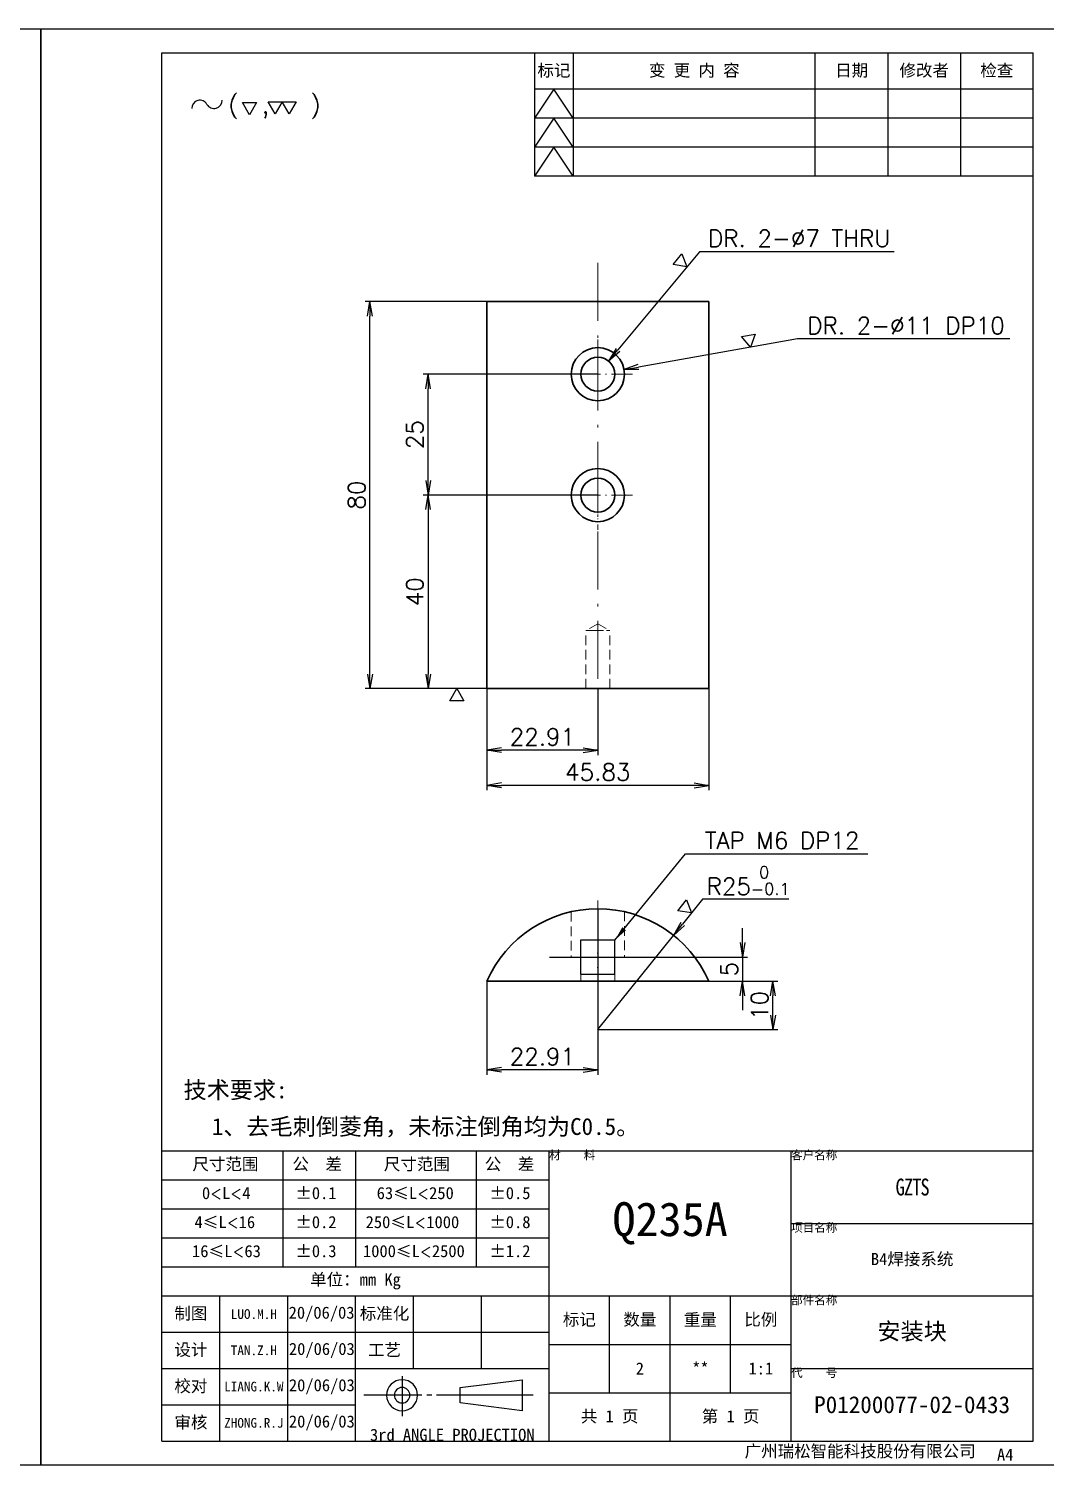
# Model space of a CAD drawing. Header units: millimetres. Extents: x -73083 to 81340, y -6859 to 6812.
# Drawn here: x 79967.4 to 80177.4, y -6859.1 to -6562.1 of the extents above; entities that cross this region are included whole.
import ezdxf

# ---------------------------------------------------------------- set-up
doc = ezdxf.new("R2010")
doc.units = ezdxf.units.MM
for name, pattern in [('ACISOWELD', [3, 2, -1]), ('AM_ISO02W050', [7.5, 6, -1.5]), ('AM_ISO08W050', [18, 12, -1.5, 3, -1.5]), ('CENTER-HOKUTO', [23, 20, -1, 1, -1]), ('DASHDOT', [18.5, 12, -3, 0.5, -3])]:
    doc.linetypes.add(name, pattern=pattern)
doc.layers.add('A3', color=7, linetype='Continuous', plot=False)
for name, color, linetype in [('A4', 7, 'Continuous'), ('title_frame', 7, 'Continuous'), ('word_dim', 253, 'Continuous')]:
    doc.layers.add(name, color=color, linetype=linetype)
for name, color, linetype, lineweight in [('AM_7', 2, 'AM_ISO08W050', 25), ('AM_HID', 1, 'AM_ISO02W050', 25), ('SOLID LINE', 7, 'Continuous', 30)]:
    doc.layers.add(name, color=color, linetype=linetype, lineweight=lineweight)
doc.styles.get("Standard").update_dxf_attribs({"font": 'romans.shx', "bigfont": 'bigfont.shx'})
doc.dimstyles.new('1-1', dxfattribs={"dimtxt": 3.5, "dimasz": 3, "dimexe": 1, "dimexo": 0, "dimgap": 1, "dimtad": 3, "dimdsep": 46, "dimtxsty": 'Standard', "dimblk1": 'OPEN', "dimblk2": 'OPEN', "dimsah": 1, "dimcen": 0, "dimclrd": 256, "dimclre": 256, "dimclrt": 3, "dimadec": 0, "dimazin": 0, "dimtfac": 1, "dimtmove": 0, "dimatfit": 3, "dimfxl": 0, "dimtolj": 1, "dimtzin": 0, "dimarcsym": 0})
doc.dimstyles.new('1-1$3', dxfattribs={"dimtxt": 3.5, "dimasz": 3, "dimexe": 1, "dimexo": 0, "dimgap": 1, "dimtad": 3, "dimtih": 1, "dimtoh": 1, "dimdsep": 46, "dimtxsty": 'Standard', "dimblk1": 'OPEN', "dimblk2": 'OPEN', "dimsah": 1, "dimcen": 0, "dimclrd": 256, "dimclre": 256, "dimclrt": 3, "dimazin": 2, "dimtfac": 1, "dimtmove": 0, "dimatfit": 3, "dimldrblk": 'OPEN', "dimfxl": 0, "dimtolj": 1, "dimlwd": -1, "dimlwe": -1, "dimarcsym": 0})
doc.dimstyles.new('1-1$4', dxfattribs={"dimtxt": 3.5, "dimasz": 3, "dimexe": 1, "dimexo": 0, "dimgap": 1, "dimtad": 3, "dimtih": 1, "dimtoh": 1, "dimdsep": 46, "dimtxsty": 'Standard', "dimblk1": 'OPEN', "dimblk2": 'OPEN', "dimsah": 1, "dimcen": 0, "dimclrd": 256, "dimclre": 256, "dimclrt": 3, "dimazin": 2, "dimtfac": 1, "dimtmove": 0, "dimatfit": 3, "dimldrblk": 'OPEN', "dimfxl": 0, "dimtolj": 1, "dimlwd": -1, "dimlwe": -1, "dimarcsym": 0})

# ---------------------------------------------------------------- blocks, each defined once
blk = doc.blocks.new('_Open')
at = {"color": 0, "lineweight": -2}
for p, q in [((-1, 0.167), (0, 0)), ((-1, -0.167), (0, 0)), ((0, 0), (-1, 0))]:
    blk.add_line(p, q, dxfattribs=at)
blk = doc.blocks.new('*D2218')
at = {"layer": 'DEFPOINTS', "color": 0, "linetype": 'Continuous', "ltscale": 5}
for p in [(80107.84, -6759.03), (80121.11, -6759.03), (80084.93, -6769.03)]:
    blk.add_point(p, dxfattribs=at)
at = {"layer": 'word_dim', "linetype": 'Continuous', "lineweight": -2, "ltscale": 5}
for p, q in [((80107.84, -6759.03), (80122.11, -6759.03)), ((80121.11, -6766.03), (80121.11, -6762.03)), ((80084.93, -6769.03), (80122.11, -6769.03))]:
    blk.add_line(p, q, dxfattribs=at)
at = {"layer": 'word_dim', "linetype": 'Continuous', "lineweight": -2, "ltscale": 5, "xscale": 3, "yscale": 3, "zscale": 3}
for p, rotation in [((80121.11, -6759.03), 90), ((80121.11, -6769.03), 270)]:
    blk.add_blockref('_Open', p, dxfattribs=dict(at, rotation=rotation))
at = {"layer": 'word_dim', "color": 3, "linetype": 'Continuous', "ltscale": 5, "insert": (80118.36, -6764.03), "char_height": 3.5, "attachment_point": 5, "rotation": 90}
blk.add_mtext('\\A1;10', dxfattribs=at)
blk = doc.blocks.new('*D2219')
at = {"layer": 'DEFPOINTS', "color": 0, "linetype": 'Continuous', "ltscale": 5}
for p in [(80084.93, -6754.03), (80091.29, -6759.03), (80114.83, -6759.03)]:
    blk.add_point(p, dxfattribs=at)
at = {"layer": 'word_dim', "linetype": 'Continuous', "lineweight": -2, "ltscale": 5}
for p, q in [((80114.83, -6751.03), (80114.83, -6748.03)), ((80084.93, -6754.03), (80115.83, -6754.03)), ((80114.83, -6754.03), (80114.83, -6759.03)), ((80091.29, -6759.03), (80115.83, -6759.03)), ((80114.83, -6762.03), (80114.83, -6765.03))]:
    blk.add_line(p, q, dxfattribs=at)
at = {"layer": 'word_dim', "linetype": 'Continuous', "lineweight": -2, "ltscale": 5, "xscale": 3, "yscale": 3, "zscale": 3}
for p, rotation in [((80114.83, -6754.03), 270), ((80114.83, -6759.03), 90)]:
    blk.add_blockref('_Open', p, dxfattribs=dict(at, rotation=rotation))
at = {"layer": 'word_dim', "color": 3, "linetype": 'Continuous', "ltscale": 5, "insert": (80112.08, -6756.53), "char_height": 3.5, "attachment_point": 5, "rotation": 90}
blk.add_mtext('\\A1;5', dxfattribs=at)
blk = doc.blocks.new('*D2220')
at = {"layer": 'DEFPOINTS', "color": 0, "linetype": 'Continuous', "ltscale": 5}
for p in [(80084.93, -6754.03), (80062.02, -6759.03), (80062.02, -6777.34)]:
    blk.add_point(p, dxfattribs=at)
at = {"layer": 'word_dim', "linetype": 'Continuous', "lineweight": -2, "ltscale": 5}
for p, q in [((80084.93, -6754.03), (80084.93, -6778.34)), ((80062.02, -6759.03), (80062.02, -6778.34)), ((80081.93, -6777.34), (80065.02, -6777.34))]:
    blk.add_line(p, q, dxfattribs=at)
at = {"layer": 'word_dim', "linetype": 'Continuous', "lineweight": -2, "ltscale": 5, "xscale": 3, "yscale": 3, "zscale": 3, "rotation": 180}
blk.add_blockref('_Open', (80062.02, -6777.34), dxfattribs=at)
at = {"layer": 'word_dim', "linetype": 'Continuous', "lineweight": -2, "ltscale": 5, "xscale": 3, "yscale": 3, "zscale": 3}
blk.add_blockref('_Open', (80084.93, -6777.34), dxfattribs=at)
at = {"layer": 'word_dim', "color": 3, "linetype": 'Continuous', "ltscale": 5, "insert": (80073.48, -6774.59), "char_height": 3.5, "attachment_point": 5}
blk.add_mtext('\\A1;22.91', dxfattribs=at)
blk = doc.blocks.new('MARK_M6BOLT')
at = {"color": 3, "linetype": 'Continuous'}
for p, q in [((-1.77, 1.77), (1.77, 1.77)), ((-1.77, -1.77), (-1.77, 1.77)), ((1.77, -1.77), (1.77, 1.77)), ((-1.77, -1.77), (1.77, -1.77))]:
    blk.add_line(p, q, dxfattribs=at)
blk = doc.blocks.new('MARK_CENTER')
at = {"color": 2, "linetype": 'CENTER-HOKUTO'}
for p, q in [((0, 10), (0, -10)), ((-10, 0), (10, 0))]:
    blk.add_line(p, q, dxfattribs=at)
blk = doc.blocks.new('*D2221')
at = {"layer": 'DEFPOINTS', "color": 0, "linetype": 'Continuous', "ltscale": 5}
for p in [(80100.58, -6749.53), (80084.93, -6769.03)]:
    blk.add_point(p, dxfattribs=at)
at = {"layer": 'word_dim', "ltscale": 5}
for p, q in [((80106.56, -6742.07), (80102.45, -6747.19)), ((80124.41, -6742.07), (80106.56, -6742.07)), ((80084.93, -6769.03), (80100.58, -6749.53))]:
    blk.add_line(p, q, dxfattribs=at)
at = {"layer": 'word_dim', "linetype": 'Continuous', "ltscale": 5, "xscale": 3, "yscale": 3, "zscale": 3, "rotation": 231.2619480508847}
blk.add_blockref('_Open', (80100.58, -6749.53), dxfattribs=at)
at = {"layer": 'word_dim', "color": 3, "linetype": 'Continuous', "ltscale": 5, "insert": (80115.98, -6738.22), "char_height": 3.5, "attachment_point": 5}
blk.add_mtext('R25{\\H2.450000;\\S 0^ -0.1;}', dxfattribs=at)
blk = doc.blocks.new('shiage1')
at = {"layer": 'word_dim', "color": 3, "linetype": 'Continuous'}
for p, q in [((0, 0), (-1.44, 2.5)), ((-1.44, 2.5), (1.44, 2.5)), ((1.44, 2.5), (0, 0))]:
    blk.add_line(p, q, dxfattribs=at)
blk = doc.blocks.new('*D2222')
at = {"layer": 'DEFPOINTS', "color": 0, "linetype": 'Continuous', "ltscale": 5}
for p in [(80037.86, -6618.51), (80062.02, -6618.51), (80060.11, -6698.51)]:
    blk.add_point(p, dxfattribs=at)
at = {"layer": 'word_dim', "linetype": 'Continuous', "lineweight": -2, "ltscale": 5}
for p, q in [((80062.02, -6618.51), (80036.86, -6618.51)), ((80037.86, -6695.51), (80037.86, -6621.51)), ((80060.11, -6698.51), (80036.86, -6698.51))]:
    blk.add_line(p, q, dxfattribs=at)
at = {"layer": 'word_dim', "linetype": 'Continuous', "lineweight": -2, "ltscale": 5, "xscale": 3, "yscale": 3, "zscale": 3}
for p, rotation in [((80037.86, -6618.51), 90), ((80037.86, -6698.51), 270)]:
    blk.add_blockref('_Open', p, dxfattribs=dict(at, rotation=rotation))
at = {"layer": 'word_dim', "color": 3, "linetype": 'Continuous', "ltscale": 5, "insert": (80035.11, -6658.51), "char_height": 3.5, "attachment_point": 5, "rotation": 90}
blk.add_mtext('\\A1;80', dxfattribs=at)
blk = doc.blocks.new('*D2223')
at = {"layer": 'DEFPOINTS', "color": 0, "linetype": 'Continuous', "ltscale": 5}
for p in [(80084.75, -6658.51), (80049.88, -6698.51), (80062.02, -6698.51)]:
    blk.add_point(p, dxfattribs=at)
at = {"layer": 'word_dim', "linetype": 'Continuous', "lineweight": -2, "ltscale": 5}
for p, q in [((80084.75, -6658.51), (80048.88, -6658.51)), ((80049.88, -6661.51), (80049.88, -6695.51)), ((80062.02, -6698.51), (80048.88, -6698.51))]:
    blk.add_line(p, q, dxfattribs=at)
at = {"layer": 'word_dim', "linetype": 'Continuous', "lineweight": -2, "ltscale": 5, "xscale": 3, "yscale": 3, "zscale": 3}
for p, rotation in [((80049.88, -6658.51), 90), ((80049.88, -6698.51), 270)]:
    blk.add_blockref('_Open', p, dxfattribs=dict(at, rotation=rotation))
at = {"layer": 'word_dim', "color": 3, "linetype": 'Continuous', "ltscale": 5, "insert": (80047.13, -6678.51), "char_height": 3.5, "attachment_point": 5, "rotation": 90}
blk.add_mtext('\\A1;40', dxfattribs=at)
blk = doc.blocks.new('*D2224')
at = {"layer": 'DEFPOINTS', "color": 0, "linetype": 'Continuous', "ltscale": 5}
for p in [(80049.88, -6633.51), (80084.93, -6633.51), (80084.93, -6658.51)]:
    blk.add_point(p, dxfattribs=at)
at = {"layer": 'word_dim', "linetype": 'Continuous', "lineweight": -2, "ltscale": 5}
for p, q in [((80084.93, -6633.51), (80048.88, -6633.51)), ((80049.88, -6655.51), (80049.88, -6636.51)), ((80084.93, -6658.51), (80048.88, -6658.51))]:
    blk.add_line(p, q, dxfattribs=at)
at = {"layer": 'word_dim', "linetype": 'Continuous', "lineweight": -2, "ltscale": 5, "xscale": 3, "yscale": 3, "zscale": 3}
for p, rotation in [((80049.88, -6633.51), 90), ((80049.88, -6658.51), 270)]:
    blk.add_blockref('_Open', p, dxfattribs=dict(at, rotation=rotation))
at = {"layer": 'word_dim', "color": 3, "linetype": 'Continuous', "ltscale": 5, "insert": (80047.13, -6646.01), "char_height": 3.5, "attachment_point": 5, "rotation": 90}
blk.add_mtext('\\A1;25', dxfattribs=at)
blk = doc.blocks.new('*D2225')
at = {"layer": 'DEFPOINTS', "color": 0, "linetype": 'Continuous', "ltscale": 5}
for p in [(80062.02, -6698.51), (80084.93, -6698.51), (80062.02, -6711.25)]:
    blk.add_point(p, dxfattribs=at)
at = {"layer": 'word_dim', "linetype": 'Continuous', "lineweight": -2, "ltscale": 5}
for p, q in [((80062.02, -6698.51), (80062.02, -6712.25)), ((80084.93, -6698.51), (80084.93, -6712.25)), ((80081.93, -6711.25), (80065.02, -6711.25))]:
    blk.add_line(p, q, dxfattribs=at)
at = {"layer": 'word_dim', "linetype": 'Continuous', "lineweight": -2, "ltscale": 5, "xscale": 3, "yscale": 3, "zscale": 3, "rotation": 180}
blk.add_blockref('_Open', (80062.02, -6711.25), dxfattribs=at)
at = {"layer": 'word_dim', "linetype": 'Continuous', "lineweight": -2, "ltscale": 5, "xscale": 3, "yscale": 3, "zscale": 3}
blk.add_blockref('_Open', (80084.93, -6711.25), dxfattribs=at)
at = {"layer": 'word_dim', "color": 3, "linetype": 'Continuous', "ltscale": 5, "insert": (80073.48, -6708.5), "char_height": 3.5, "attachment_point": 5}
blk.add_mtext('\\A1;22.91', dxfattribs=at)
blk = doc.blocks.new('*D2226')
at = {"layer": 'DEFPOINTS', "color": 0, "linetype": 'Continuous', "ltscale": 5}
for p in [(80062.02, -6698.51), (80107.84, -6698.51), (80062.02, -6718.52)]:
    blk.add_point(p, dxfattribs=at)
at = {"layer": 'word_dim', "linetype": 'Continuous', "lineweight": -2, "ltscale": 5}
for p, q in [((80062.02, -6698.51), (80062.02, -6719.52)), ((80107.84, -6698.51), (80107.84, -6719.52)), ((80104.84, -6718.52), (80065.02, -6718.52))]:
    blk.add_line(p, q, dxfattribs=at)
at = {"layer": 'word_dim', "linetype": 'Continuous', "lineweight": -2, "ltscale": 5, "xscale": 3, "yscale": 3, "zscale": 3, "rotation": 180}
blk.add_blockref('_Open', (80062.02, -6718.52), dxfattribs=at)
at = {"layer": 'word_dim', "linetype": 'Continuous', "lineweight": -2, "ltscale": 5, "xscale": 3, "yscale": 3, "zscale": 3}
blk.add_blockref('_Open', (80107.84, -6718.52), dxfattribs=at)
at = {"layer": 'word_dim', "color": 3, "linetype": 'Continuous', "ltscale": 5, "insert": (80084.93, -6715.77), "char_height": 3.5, "attachment_point": 5}
blk.add_mtext('\\A1;45.83', dxfattribs=at)
blk = doc.blocks.new('*D2227')
at = {"layer": 'DEFPOINTS', "color": 0, "linetype": 'Continuous', "ltscale": 5}
for p in [(80087.17, -6630.82), (80082.7, -6636.21)]:
    blk.add_point(p, dxfattribs=at)
at = {"layer": 'word_dim', "ltscale": 5}
for p, q in [((80105.93, -6608.19), (80089.08, -6628.51)), ((80146.13, -6608.19), (80105.93, -6608.19))]:
    blk.add_line(p, q, dxfattribs=at)
at = {"layer": 'word_dim', "linetype": 'Continuous', "ltscale": 5, "xscale": 3, "yscale": 3, "zscale": 3, "rotation": 230.3384250657969}
blk.add_blockref('_Open', (80087.17, -6630.82), dxfattribs=at)
at = {"layer": 'word_dim', "color": 3, "linetype": 'Continuous', "ltscale": 5, "insert": (80126.53, -6605.44), "char_height": 3.5, "attachment_point": 5}
blk.add_mtext('\\A1;DR. 2-∅7 THRU', dxfattribs=at)
blk = doc.blocks.new('*D2228')
at = {"layer": 'DEFPOINTS', "color": 0, "linetype": 'Continuous', "ltscale": 5}
for p in [(80079.52, -6634.47), (80090.35, -6632.56)]:
    blk.add_point(p, dxfattribs=at)
at = {"layer": 'word_dim', "ltscale": 5}
for p, q in [((80126.18, -6626.22), (80093.3, -6632.03)), ((80170.05, -6626.22), (80126.18, -6626.22))]:
    blk.add_line(p, q, dxfattribs=at)
at = {"layer": 'word_dim', "linetype": 'Continuous', "ltscale": 5, "xscale": 3, "yscale": 3, "zscale": 3, "rotation": 190.0301770489984}
blk.add_blockref('_Open', (80090.35, -6632.56), dxfattribs=at)
at = {"layer": 'word_dim', "color": 3, "linetype": 'Continuous', "ltscale": 5, "insert": (80148.61, -6623.47), "char_height": 3.5, "attachment_point": 5}
blk.add_mtext('\\A1;DR. 2-∅11 DP10', dxfattribs=at)
blk = doc.blocks.new('shiage0')
at = {"layer": 'word_dim', "color": 3, "linetype": 'Continuous'}
for centre, start, end in [((1.69, 0), 30, 180), ((4.61, 1.69), 210, 0)]:
    blk.add_arc(centre, 1.69, start, end, dxfattribs=at)
blk = doc.blocks.new('11')
at = {"layer": 'title_frame', "color": 3, "linetype": 'Continuous'}
for points in [[(20.38, 3.57), (18.93, 6.07), (24.71, 6.07), (23.27, 3.57), (21.82, 6.07)], [(15.1, 3.38), (13.66, 5.88), (16.55, 5.88)]]:
    blk.add_lwpolyline(points, close=True, dxfattribs=at)
blk.add_blockref('shiage0', (3.13, 4.67), dxfattribs=at)
blk.add_text('(  ,   )', height=3.5, dxfattribs=at).set_placement((10.71, 3.7))

msp = doc.modelspace()

# ---------------------------------------------------------------- linework, layer by layer
at = {"color": 7, "lineweight": 35}
for p, q in [((80062.01831, -6698.51409), (80062.01831, -6618.51409)), ((80107.84407, -6618.51409), (80062.01831, -6618.51409)), ((80107.84407, -6698.51409), (80107.84407, -6618.51409)), ((80107.84407, -6698.51409), (80062.01831, -6698.51409)), ((80107.84407, -6759.03032), (80062.01831, -6759.03032))]:
    msp.add_line(p, q, dxfattribs=at)
for centre, radius in [((80084.93119, -6633.51409), 5.5), ((80084.93119, -6633.51409), 3.5), ((80084.93119, -6658.51409), 5.5), ((80084.93119, -6658.51409), 3.5)]:
    msp.add_circle(centre, radius, dxfattribs=at)
msp.add_arc((80084.93119, -6769.03032), 25, 23.5781785, 156.4218215, dxfattribs=at)
at = {"layer": 'A3', "linetype": 'Continuous'}
msp.add_lwpolyline([(79549.86435, -6562.09132), (79969.86435, -6562.09132), (79969.86435, -6859.09132), (79549.86435, -6859.09132)], close=True, dxfattribs=at)
at = {"layer": 'A4', "linetype": 'Continuous'}
msp.add_lwpolyline([(79969.86435, -6562.09132), (80179.86435, -6562.09132), (80179.86435, -6859.09132), (79969.86435, -6859.09132)], close=True, dxfattribs=at)
at = {"layer": 'AM_7', "color": 2, "linetype": 'DASHDOT', "lineweight": 13}
for p, q in [((80084.93119, -6610.51409), (80084.93119, -6706.51409)), ((80084.93216, -6742.30937), (80084.93216, -6768.1873))]:
    msp.add_line(p, q, dxfattribs=at)
at = {"layer": 'AM_7', "color": 2, "linetype": 'DASHDOT', "lineweight": 13, "ltscale": 0.357501}
for p, q in [((80084.93119, -6626.36406), (80084.93119, -6640.66411)), ((80084.93119, -6651.36406), (80084.93119, -6665.66411))]:
    msp.add_line(p, q, dxfattribs=at)
at = {"layer": 'AM_7', "color": 2, "linetype": 'DASHDOT', "lineweight": 13, "ltscale": 0.35752}
for p, q in [((80092.07963, -6633.51409), (80077.77885, -6633.51409)), ((80092.07963, -6658.51409), (80077.77885, -6658.51409))]:
    msp.add_line(p, q, dxfattribs=at)
at = {"layer": 'AM_7', "color": 2, "linetype": 'DASHDOT', "lineweight": 13, "ltscale": 0.159802}
msp.add_line((80084.93119, -6750.83428), (80084.93119, -6757.22637), dxfattribs=at)
at = {"layer": 'AM_7', "color": 2, "linetype": 'DASHDOT', "lineweight": 13, "ltscale": 0.159766}
msp.add_line((80088.12651, -6754.03032), (80081.73588, -6754.03032), dxfattribs=at)
at = {"layer": 'AM_HID', "linetype": 'ACISOWELD', "lineweight": 13}
for p, q in [((80084.93119, -6685.09465), (80082.47416, -6686.51409)), ((80084.93119, -6685.09465), (80087.38822, -6686.51409)), ((80082.47416, -6686.51409), (80086.11088, -6686.51409)), ((80082.47416, -6698.51409), (80082.47416, -6686.51409)), ((80083.75151, -6686.51409), (80087.38822, -6686.51409)), ((80087.38822, -6698.51409), (80087.38822, -6686.51409)), ((80079.43216, -6744.68352), (80079.43216, -6754.03032)), ((80079.43216, -6744.68352), (80079.43216, -6754.03032)), ((80090.43216, -6744.60283), (80090.43216, -6754.03032)), ((80090.43216, -6744.60283), (80090.43216, -6754.03032)), ((80079.43216, -6754.03032), (80089.75638, -6754.03032)), ((80081.43216, -6754.03032), (80081.43216, -6759.03032)), ((80081.43216, -6754.03032), (80081.43216, -6759.03032)), ((80088.43216, -6754.03032), (80088.43216, -6759.03032)), ((80088.43216, -6754.03032), (80088.43216, -6759.03032)), ((80089.75638, -6754.03032), (80090.43216, -6754.03032))]:
    msp.add_line(p, q, dxfattribs=at)
at = {"layer": 'title_frame', "linetype": 'Continuous'}
for p, q in [((79994.86435, -6567.09132), (80174.86435, -6567.09132)), ((79994.86435, -6854.09132), (79994.86435, -6567.09132)), ((80071.86435, -6567.09132), (80071.86435, -6592.59132)), ((80079.86435, -6567.09132), (80079.86435, -6592.59132)), ((80129.86435, -6592.59132), (80129.86435, -6567.09132)), ((80144.86435, -6567.09132), (80144.86435, -6592.59132)), ((80159.86435, -6567.09132), (80159.86435, -6592.59132)), ((80174.86435, -6854.09132), (80174.86435, -6567.09132)), ((80174.86435, -6574.59132), (80071.86435, -6574.59132)), ((80075.86435, -6574.59132), (80071.86435, -6580.59132)), ((80079.86435, -6580.59132), (80075.86435, -6574.59132)), ((80174.86435, -6580.59132), (80071.86435, -6580.59132)), ((80075.86435, -6580.59132), (80071.86435, -6586.59132)), ((80079.86435, -6586.59132), (80075.86435, -6580.59132)), ((80174.86435, -6586.59132), (80071.86435, -6586.59132)), ((80075.86435, -6586.59132), (80071.86435, -6592.59132)), ((80079.86435, -6592.59132), (80075.86435, -6586.59132)), ((80174.86435, -6592.59132), (80071.86435, -6592.59132)), ((79994.86435, -6794.09132), (80174.86435, -6794.09132)), ((79994.86435, -6854.09132), (79994.86435, -6794.09132)), ((80019.86435, -6794.09132), (80019.86435, -6818.09132)), ((80034.86435, -6794.09132), (80034.86435, -6818.09132)), ((80059.86435, -6818.09132), (80059.86435, -6794.09132)), ((80074.86435, -6854.09132), (80074.86435, -6794.09132)), ((80124.86435, -6854.09132), (80124.86435, -6794.09132)), ((80174.86435, -6854.09132), (80174.86435, -6794.09132)), ((79994.86435, -6800.09132), (80074.86435, -6800.09132)), ((79994.86435, -6806.09132), (80074.86435, -6806.09132)), ((80124.86435, -6809.09132), (80174.86435, -6809.09132)), ((79994.86435, -6812.09132), (80074.86435, -6812.09132)), ((79994.86435, -6818.09132), (80074.86435, -6818.09132)), ((79994.86435, -6824.09132), (80174.86435, -6824.09132)), ((80006.86435, -6854.09132), (80006.86435, -6824.09132)), ((80020.86435, -6854.09132), (80020.86435, -6824.09132)), ((80020.86435, -6854.09132), (80020.86435, -6824.09132)), ((80020.86435, -6854.09132), (80020.86435, -6824.09132)), ((80034.86435, -6854.09132), (80034.86435, -6824.09132)), ((80046.86435, -6839.09132), (80046.86435, -6824.09132)), ((80060.86435, -6839.09132), (80060.86435, -6824.09132)), ((80087.36435, -6844.09132), (80087.36435, -6824.09132)), ((80099.86435, -6854.09132), (80099.86435, -6824.09132)), ((80112.36435, -6844.09132), (80112.36435, -6824.09132)), ((79994.86435, -6831.59132), (80074.86435, -6831.59132)), ((80074.86435, -6834.09132), (80124.86435, -6834.09132)), ((79994.86435, -6839.09132), (80074.86435, -6839.09132)), ((80124.86435, -6839.09132), (80174.86435, -6839.09132)), ((80074.86435, -6844.09132), (80124.86435, -6844.09132)), ((79994.86435, -6846.59132), (80034.86435, -6846.59132)), ((79994.86435, -6854.09132), (80174.86435, -6854.09132)), ((79994.86435, -6854.09132), (80174.86435, -6854.09132))]:
    msp.add_line(p, q, dxfattribs=at)
at = {"layer": 'title_frame', "color": 2, "linetype": 'CENTER-HOKUTO'}
for p, q in [((80044.49883, -6840.6729), (80044.49883, -6848.9417)), ((80071.60443, -6844.6089), (80036.59643, -6844.6089))]:
    msp.add_line(p, q, dxfattribs=at)
at = {"layer": 'title_frame', "color": 3, "linetype": 'Continuous'}
for p, q in [((80056.49883, -6843.0089), (80069.29883, -6841.4089)), ((80069.29883, -6841.4089), (80069.29883, -6847.8089)), ((80056.49883, -6846.2089), (80056.49883, -6843.0089)), ((80069.29883, -6847.8089), (80056.49883, -6846.2089))]:
    msp.add_line(p, q, dxfattribs=at)
for radius in [3.2, 1.6]:
    msp.add_arc((80044.49883, -6844.6089), radius, 0, 359.9893827, dxfattribs=at)

# ---------------------------------------------------------------- block references
at = {"layer": 'word_dim', "color": 3, "linetype": 'Continuous', "ltscale": 5}
msp.add_blockref('11', (79997.8964, -6583.24152), dxfattribs=at)
for p, rotation in [((80103.32246, -6611.33144), 50.33842506582831), ((80116.47167, -6627.93552), 10.03017704913356), ((80055.77637, -6698.51409), 180), ((80104.30926, -6744.87664), 51.2619480513436)]:
    msp.add_blockref('shiage1', p, dxfattribs=dict(at, rotation=rotation))
at = {"layer": 'word_dim', "color": 2, "linetype": 'CENTER-HOKUTO', "ltscale": 5}
msp.add_blockref('MARK_CENTER', (80084.93216, -6754.03032), dxfattribs=at)
at = {"layer": 'word_dim', "color": 3, "linetype": 'Continuous', "ltscale": 5, "xscale": 2, "yscale": 2, "zscale": 2}
msp.add_blockref('MARK_M6BOLT', (80084.93216, -6754.03032), dxfattribs=at)

# ---------------------------------------------------------------- texts
at = {"layer": 'SOLID LINE', "ltscale": 0.5}
for s, insert, char_height, width, attachment_point in [('\\pt15;{\\fSimHei|b0|i0|c134|p2;\\C3;标记}', (80075.86435, -6570.84132), 2.5, 8, 5), ('\\pt15;{\\fSimHei|b0|i0|c134|p2;\\C3;变 更 内 容}', (80104.86435, -6570.84132), 2.5, 50, 5), ('\\pt15;{\\fSimHei|b0|i0|c134|p2;\\C3;日期}', (80137.36435, -6570.84132), 2.5, 15, 5), ('\\pt15;{\\fSimHei|b0|i0|c134|p2;\\C3;修改者}', (80152.36435, -6570.84132), 2.5, 15, 5), ('\\pt15;{\\fSimHei|b0|i0|c134|p2;\\C3;检查}', (80167.36435, -6570.84132), 2.5, 15, 5), ('\\pt21;{\\fSimHei|b0|i0|c134|p2;\\C3;技术要求:}', (79999.35114, -6779.73133), 3.5, 30.060526, 1), ('\\pt21;{\\fSimHei|b0|i0|c134|p2;\\C3;\\P1、去毛刺倒菱角，未标注倒角均为C0.5。}', (80005.20046, -6781.47253), 3.5, 111.5909352, 1), ('\\pt15;{\\fSimHei|b0|i0|c134|p2;\\C3;尺寸范围}', (80001.18431, -6795.56238), 2.5, 45.3015188, 1), ('\\pt15;{\\fSimHei|b0|i0|c134|p2;\\C3;公  差}', (80021.83805, -6795.56238), 2.5, 45.3015188, 1), ('\\pt15;{\\fSimHei|b0|i0|c134|p2;\\C3;尺寸范围}', (80040.73176, -6795.56238), 2.5, 45.3015188, 1), ('\\pt15;{\\fSimHei|b0|i0|c134|p2;\\C3;公  差}', (80061.57041, -6795.56238), 2.5, 45.3015188, 1), ('{\\fSimHei|b0|i0|c134|p2;\\C3;材    料}', (80074.86435, -6794.09132), 1.75, 50, 1), ('\\pt10.5;{\\fSimHei|b0|i0|c134|p2;\\C3;客户名称}', (80124.86435, -6794.09132), 1.75, 50, 1), ('{\\fSimHei|b0|i0|c134|p2;\\W0.8;\\T0.9;\\C3;GZTS}', (80149.86435, -6801.59132), 3.5, 50, 5), ('\\pt15;{\\fSimHei|b0|i0|c134|p2;\\C3;0\\Fromans,bigfont|c134;\\H0.9583x;<\\fSimHei|b0|i0|c134|p2;\\H1.044x;L\\Fromans,bigfont|c134;\\H0.9583x;<\\fSimHei|b0|i0|c134|p2;\\H1.044x;4}', (80003.14488, -6801.56238), 2.5, 45.3015188, 1), ('\\pt15;{\\fSimHei|b0|i0|c134|p2;\\C3;%%P0.1}', (80022.44669, -6801.56238), 2.5, 45.3015188, 1), ('\\pt15;{\\fSimHei|b0|i0|c134|p2;\\C3;63\\H0.9583x;≤\\H1.044x;L\\Fromans,bigfont|c134;\\H0.9579x;<\\fSimHei|b0|i0|c134|p2;\\H1.044x;250}', (80039.24803, -6801.56238), 2.5, 45.3015188, 1), ('\\pt15;{\\fSimHei|b0|i0|c134|p2;\\C3;%%P0.5}', (80062.51701, -6801.56238), 2.5, 45.3015188, 1), ('\\pt42;{\\fSimHei|b0|i0|c134|p2;\\C3;Q235A}', (80099.86435, -6809.09132), 7, 50, 5), ('\\pt15;{\\fSimHei|b0|i0|c134|p2;\\C3;4\\H0.9583x;≤\\H1.043x;L\\Fromans,bigfont|c134;\\H0.9588x;<\\fSimHei|b0|i0|c134|p2;\\H1.043x;16}', (80001.61086, -6807.56238), 2.5, 45.3015188, 1), ('\\pt15;{\\fSimHei|b0|i0|c134|p2;\\C3;%%P0.2}', (80022.44669, -6807.56238), 2.5, 45.3015188, 1), ('\\pt15;{\\fSimHei|b0|i0|c134|p2;\\C3;250\\H0.9583x;≤\\H1.044x;L\\Fromans,bigfont|c134;\\H0.9579x;<\\fSimHei|b0|i0|c134|p2;\\H1.044x;1000}', (80036.96539, -6807.56238), 2.5, 45.3015188, 1), ('\\pt15;{\\fSimHei|b0|i0|c134|p2;\\C3;%%P0.8}', (80062.51701, -6807.56238), 2.5, 45.3015188, 1), ('\\pt10.5;{\\fSimHei|b0|i0|c134|p2;\\C3;项目名称}', (80124.86435, -6809.09132), 1.75, 50, 1), ('\\pt15;{\\fSimHei|b0|i0|c134|p2;\\C3;16\\H0.9583x;≤\\H1.044x;L\\Fromans,bigfont|c134;\\H0.9579x;<\\fSimHei|b0|i0|c134|p2;\\H1.044x;63}', (80001.09581, -6813.56238), 2.5, 45.3015188, 1), ('\\pt15;{\\fSimHei|b0|i0|c134|p2;\\C3;%%P0.3}', (80022.44669, -6813.56238), 2.5, 45.3015188, 1), ('\\pt15;{\\fSimHei|b0|i0|c134|p2;\\C3;%%P1.2}', (80062.51701, -6813.56238), 2.5, 45.3015188, 1), ('{\\fSimHei|b0|i0|c134|p2;\\C3;B4焊接系统}', (80149.86435, -6816.59132), 2.5, 50, 5), ('\\pt15;{\\fSimHei|b0|i0|c134|p2;\\C3;单位：mm Kg}', (80034.86435, -6821.09132), 2.5, 80, 5), ('\\pt10.5;{\\fSimHei|b0|i0|c134|p2;\\C3;部件名称}', (80124.86435, -6824.09132), 1.75, 50, 1), ('\\pt15;{\\fSimHei|b0|i0|c134|p2;\\C3;制图}', (80000.86435, -6827.84132), 2.5, 12, 5), ('\\pt288;{\\fSimHei|b0|i0|c134|p2;\\H0.8x;\\C3;LUO.M.H}', (80013.86435, -6827.84132), 2.5, 14, 5), ('\\pt60;{\\fSimHei|b0|i0|c134|p2;\\C3;20/06/03}', (80027.86435, -6827.84132), 2.5, 14, 5), ('\\pt15;{\\fSimHei|b0|i0|c134|p2;\\C3;标准化}', (80040.86435, -6827.84132), 2.5, 12, 5), ('\\pt15;{\\fSimHei|b0|i0|c134|p2;\\C3;标记}', (80081.11435, -6829.09132), 2.5, 12.5, 5), ('\\pt15;{\\fSimHei|b0|i0|c134|p2;\\C3;数量}', (80093.61435, -6829.09132), 2.5, 12.5, 5), ('\\pt15;{\\fSimHei|b0|i0|c134|p2;\\C3;重量}', (80106.11435, -6829.09132), 2.5, 12.5, 5), ('\\pt15;{\\fSimHei|b0|i0|c134|p2;\\C3;比例}', (80118.61435, -6829.09132), 2.5, 12.5, 5), ('{\\fSimHei|b0|i0|c134|p2;\\C3;安装块}', (80149.86435, -6831.59132), 3.5, 50, 5), ('\\pt15;{\\fSimHei|b0|i0|c134|p2;\\C3;设计}', (80000.86435, -6835.34132), 2.5, 12, 5), ('\\pt60;{\\fSimHei|b0|i0|c134|p2;\\C3;20/06/03}', (80027.91498, -6835.34132), 2.5, 13.8987286, 5), ('\\pt15;{\\fSimHei|b0|i0|c134|p2;\\C3;工艺}', (80040.86435, -6835.34132), 2.5, 12, 5), ('\\pt288;{\\fSimHei|b0|i0|c134|p2;\\H0.8x;\\C3;TAN.Z.H}', (80013.86435, -6835.34132), 2.5, 14, 5), ('\\pt15;{\\fSimHei|b0|i0|c134|p2;\\C3;2}', (80093.61435, -6839.09132), 2.5, 12.5, 5), ('\\pt15;{\\fSimHei|b0|i0|c134|p2;\\C3;**}', (80106.11435, -6839.09132), 2.5, 12.5, 5), ('\\pt15;{\\fSimHei|b0|i0|c134|p2;\\C3;1:1}', (80118.61435, -6839.09132), 2.5, 12.5, 5), ('\\pt10.5;{\\fSimHei|b0|i0|c134|p2;\\C3;代    号}', (80124.86435, -6839.09132), 1.75, 50, 1), ('\\pt15;{\\fSimHei|b0|i0|c134|p2;\\C3;校对}', (80000.86435, -6842.84132), 2.5, 12, 5), ('\\pt288;{\\fSimHei|b0|i0|c134|p2;\\H0.8x;\\C3;LIANG.K.W}', (80013.86435, -6842.84132), 2.5, 14, 5), ('\\pt60;{\\fSimHei|b0|i0|c134|p2;\\C3;20/06/03}', (80027.91498, -6842.84132), 2.5, 13.8987286, 5), ('{\\fSimHei|b0|i0|c134|p2;\\C3;P01200077-02-0433}', (80149.86435, -6846.59132), 3.5, 50, 5), ('\\pt15;{\\fSimHei|b0|i0|c134|p2;\\C3;审核}', (80000.86435, -6850.34132), 2.5, 12, 5), ('\\pt60;{\\fSimHei|b0|i0|c134|p2;\\C3;20/06/03}', (80027.91498, -6850.34132), 2.5, 13.8987286, 5), ('\\pt15;{\\fSimHei|b0|i0|c134|p2;\\C3;共 1 页}', (80087.36435, -6849.09132), 2.5, 25, 5), ('\\pt15;{\\fSimHei|b0|i0|c134|p2;\\C3;第 1 页}', (80112.36435, -6849.09132), 2.5, 25, 5), ('\\pt288;{\\fSimHei|b0|i0|c134|p2;\\H0.8x;\\C3;ZHONG.R.J}', (80013.86435, -6850.34132), 2.5, 14, 5), ('{\\fSimHei|b0|i0|c134|p2;\\C3;3rd ANGLE PROJECTION}', (80054.86435, -6854.09132), 2.5, 40, 8)]:
    msp.add_mtext(s, dxfattribs=dict(at, insert=insert, char_height=char_height, width=width, attachment_point=attachment_point))
at = {"layer": 'SOLID LINE', "ltscale": 0.5, "insert": (80036.41669, -6813.56238), "char_height": 2.5, "width": 45.3015188, "attachment_point": 1, "line_spacing_factor": 0.72}
msp.add_mtext('\\pt15;{\\fSimHei|b0|i0|c134|p2;\\C3;1000\\H0.9583x;≤\\H1.044x;L\\Fromans,bigfont|c134;\\H0.9579x;<\\fSimHei|b0|i0|c134|p2;\\H1.044x;2500}', dxfattribs=at)
at = {"layer": 'word_dim', "color": 3, "linetype": 'Continuous', "ltscale": 5, "insert": (80107.04473, -6731.6679), "char_height": 3.5, "width": 48.5973077, "attachment_point": 7}
msp.add_mtext('TAP M6 DP12', dxfattribs=at)
at = {"layer": 'word_dim', "linetype": 'Continuous', "char_height": 2.5, "width": 66.8459239, "attachment_point": 1}
for s, insert in [('\\pt15;{\\fSimHei|b0|i0|c134|p2;\\C3;广州瑞松智能科技股份有限公司}', (80115.25878, -6854.92497)), ('\\pt21;{\\fSimHei|b0|i0|c134|p2;\\C3;A4}', (80167.39142, -6855.63426))]:
    msp.add_mtext(s, dxfattribs=dict(at, insert=insert))

# ---------------------------------------------------------------- dimensions: what is measured, and where the dimension line sits
at = {"layer": 'word_dim', "linetype": 'Continuous', "ltscale": 5}
for p1, p2, text, picture, middle in [((80082.69731, -6636.20848), (80087.16507, -6630.81969), 'DR. 2-<> THRU', '*D2227', (80126.52676, -6608.19026)), ((80079.51525, -6634.472), (80090.34713, -6632.55617), 'DR. 2-<> DP10', '*D2228', (80126.17942, -6626.21851))]:
    dim = msp.add_diameter_dim_2p(p1=p1, p2=p2, text=text, dimstyle='1-1$3', override={"dimtofl": 0}, dxfattribs=at)
    dim.commit()
    dim.dimension.update_dxf_attribs({"geometry": picture, "text_midpoint": middle, "dimtype": 163})
for base, p1, p2, picture, middle in [((80037.86276, -6618.51409), (80060.11283, -6698.51409), (80062.01831, -6618.51409), '*D2222', (80035.11276, -6658.51409)), ((80049.88251, -6633.51409), (80084.93315, -6658.51409), (80084.93315, -6633.51409), '*D2224', (80047.13251, -6646.01409)), ((80049.88251, -6698.51409), (80084.75151, -6658.51409), (80062.01831, -6698.51409), '*D2223', (80047.13251, -6678.51409)), ((80114.83286, -6759.03032), (80084.93216, -6754.03032), (80091.28685, -6759.03032), '*D2219', (80112.08286, -6756.53032)), ((80121.11351, -6759.03032), (80084.93216, -6769.03032), (80107.84407, -6759.03032), '*D2218', (80118.36351, -6764.03032))]:
    dim = msp.add_linear_dim(base=base, p1=p1, p2=p2, angle=90, dimstyle='1-1', dxfattribs=at)
    dim.commit()
    dim.dimension.update_dxf_attribs({"geometry": picture, "text_midpoint": middle})
for base, p1, p2, picture, middle in [((80062.01831, -6711.25037), (80084.93315, -6698.51409), (80062.01831, -6698.51409), '*D2225', (80073.47573, -6708.50037)), ((80062.01831, -6718.51689), (80107.84407, -6698.51409), (80062.01831, -6698.51409), '*D2226', (80084.93119, -6715.76689)), ((80062.01831, -6777.33854), (80084.93216, -6754.03032), (80062.01831, -6759.03032), '*D2220', (80073.47524, -6774.58854))]:
    dim = msp.add_linear_dim(base=base, p1=p1, p2=p2, dimstyle='1-1', dxfattribs=at)
    dim.commit()
    dim.dimension.update_dxf_attribs({"geometry": picture, "text_midpoint": middle})
dim = msp.add_radius_dim(center=(80084.93216, -6769.03032), mpoint=(80100.57618, -6749.52995), dimstyle='1-1$4', override={"dimgap": 1, "dimtol": 1, "dimlim": 0, "dimtp": 0, "dimtm": 0.1, "dimtfac": 0.7, "dimtolj": 0, "dimtzin": 8}, dxfattribs=at)
dim.commit()
dim.dimension.update_dxf_attribs({"geometry": '*D2221', "text_midpoint": (80115.98283, -6742.07378), "dimtype": 164})

# ---------------------------------------------------------------- leaders
at = {"layer": 'word_dim', "linetype": 'Continuous', "ltscale": 5, "annotation_type": 0, "has_hookline": 1, "hookline_direction": 0, "text_width": 33.7}
msp.add_leader([(80088.46769, -6750.49479), (80103.04473, -6732.6679), (80106.04473, -6732.6679)], dimstyle='1-1', override={"dimgap": 1, "dimtad": 1, "dimtoh": 1, "dimtofl": 0}, dxfattribs=at)

doc.saveas('drawing.dxf')
